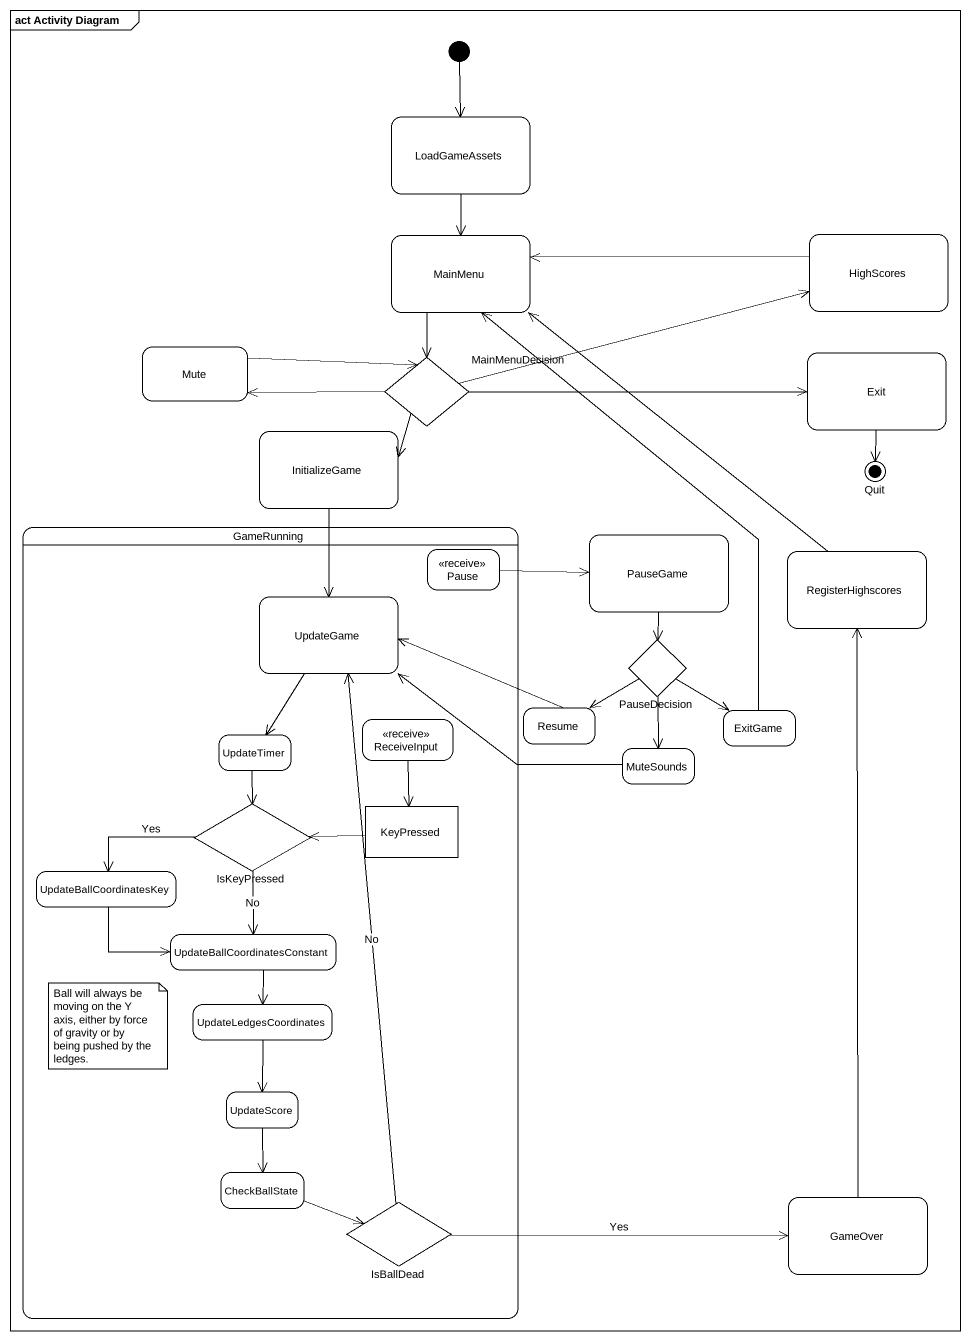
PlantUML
@startuml
mainframe act Activity Diagram
hide empty description
state LoadGameAssets
state MainMenu
state HighScores
state Mute
state MainMenuDecision <<choice>>
state Exit
state InitializeGame
state Quit <<end>>
state GameRunning {
  state Pause <<receive>>
  state UpdateGame
  state ReceiveInput <<receive>>
  state UpdateTimer
  state IsKeyPressed <<choice>>
  state KeyPressed <<object>>
  state UpdateBallCoordinatesKey
  state "UpdateBallCoordinatesConstant" as UpdateBallCoordinatesConstan
  state UpdateLedgesCoordinates
  state UpdateScore
  state CheckBallState
  state IsBallDead <<choice>>
}
state PauseGame
state RegisterHighscores
state PauseDecision <<choice>>
state Resume
state ExitGame
state MuteSounds
state GameOver
[*] --> LoadGameAssets
LoadGameAssets --> MainMenu
MainMenu --> MainMenuDecision
HighScores -left-> MainMenu
Mute -right-> MainMenuDecision
MainMenuDecision -right-> HighScores
MainMenuDecision -left-> Mute
MainMenuDecision -right-> Exit
MainMenuDecision --> InitializeGame
Exit --> Quit
InitializeGame --> UpdateGame
PauseGame --> PauseDecision
Pause -right-> PauseGame
RegisterHighscores -up-> MainMenu
UpdateGame --> UpdateTimer
PauseDecision -left-> Resume
PauseDecision -right-> ExitGame
PauseDecision --> MuteSounds
ReceiveInput --> KeyPressed
Resume -left-> UpdateGame
ExitGame -up-> MainMenu
UpdateTimer --> IsKeyPressed
MuteSounds -left-> UpdateGame
IsKeyPressed -left-> UpdateBallCoordinatesKey : Yes
IsKeyPressed --> UpdateBallCoordinatesConstan : No
KeyPressed -left-> IsKeyPressed
UpdateBallCoordinatesKey -right-> UpdateBallCoordinatesConstan
UpdateBallCoordinatesConstan --> UpdateLedgesCoordinates
UpdateLedgesCoordinates --> UpdateScore
UpdateScore --> CheckBallState
CheckBallState -right-> IsBallDead
GameOver -up-> RegisterHighscores
IsBallDead -up-> UpdateGame : No
IsBallDead -right-> GameOver : Yes
note as N1
  Ball will always be moving on the Y axis, either by force of gravity or by being pushed by the ledges.
end note
@enduml
